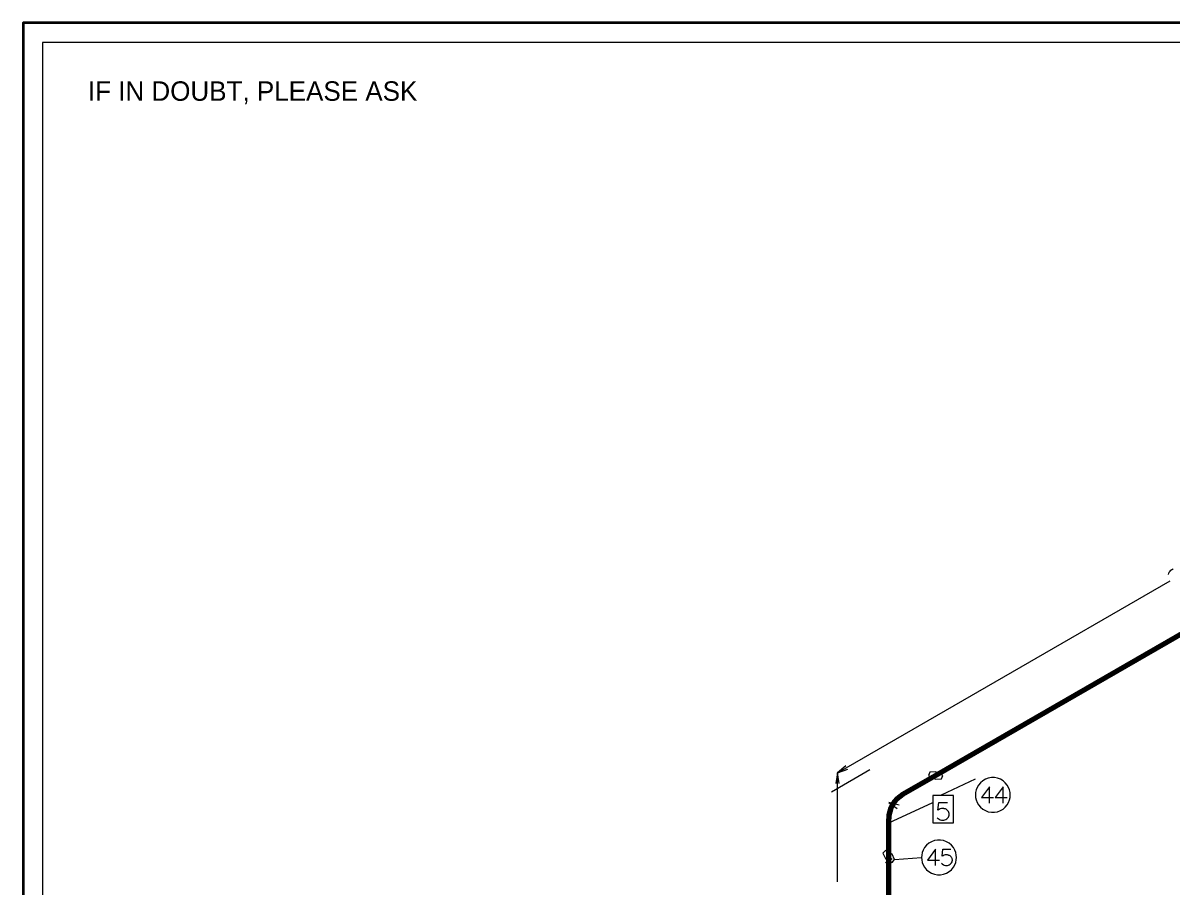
# Model space of a CAD drawing. Header units: millimetres. Extents: x 8 to 586, y 8 to 412.
# Drawn here: x 8 to 185.4, y 278.7 to 412 of the extents above; entities that cross this region are included whole.
import ezdxf

# ---------------------------------------------------------------- set-up
doc = ezdxf.new("R2010")
doc.units = ezdxf.units.MM
for name, color, linetype in [('BORDER', 7, 'Continuous'), ('SOURCE_PIPE', 7, 'Continuous'), ('SOURCE_TRACE', 8, 'Continuous'), ('TITLE', 7, 'Continuous')]:
    doc.layers.add(name, color=color, linetype=linetype)

msp = doc.modelspace()

# ---------------------------------------------------------------- linework, layer by layer
at = {"layer": 'BORDER', "lineweight": 35}
msp.add_lwpolyline([(8, 8), (586, 8), (586, 412), (8, 412)], close=True, dxfattribs=at)
at = {"layer": 'BORDER', "lineweight": 18}
msp.add_lwpolyline([(11, 11), (583, 11), (583, 409), (11, 409)], close=True, dxfattribs=at)
at = {"layer": 'SOURCE_PIPE', "lineweight": 70}
for p, q in [((148.77, 295.91), (245.13, 351.55)), ((143.69, 293.01), (148.77, 295.91)), ((141.55, 283.43), (141.55, 289.25)), ((141.55, 252.08), (141.55, 283.43))]:
    msp.add_line(p, q, dxfattribs=at)
msp.add_lwpolyline([(143.69, 293.01), (143.23, 292.69), (142.8, 292.32), (142.42, 291.9), (142.12, 291.41), (141.87, 290.92), (141.68, 290.36), (141.57, 289.81), (141.55, 289.25)], dxfattribs=at)
at = {"layer": 'SOURCE_TRACE', "lineweight": 13}
for p, q in [((133.64, 296.33), (184.94, 325.93)), ((132.73, 293.41), (138.62, 296.82)), ((132.73, 293.41), (138.62, 296.82)), ((133.64, 279.53), (133.64, 296.33)), ((147.69, 295.33), (148.77, 295.91)), ((149.69, 292.92), (154.91, 295.42)), ((141.55, 288.59), (148.35, 291.75)), ((141.04, 282.51), (142.04, 283.09)), ((142.44, 282.94), (146.6, 283.26))]:
    msp.add_line(p, q, dxfattribs=at)
for points in [[(184.68, 326.91), (184.72, 327.11), (184.81, 327.28), (184.94, 327.45), (185.06, 327.58), (185.21, 327.68), (185.28, 327.73), (185.34, 327.75), (185.42, 327.77)], [(133.9, 294.67), (133.64, 296.33), (133.39, 294.67)], [(134.9, 297.4), (133.64, 296.33), (135.22, 296.91)], [(148.77, 295.33), (149.69, 295.42), (149.86, 295.91), (148.77, 296.5), (147.86, 296.4), (147.69, 295.91), (148.77, 295.33)], [(160.29, 292.92), (160.27, 293.28), (160.18, 293.69), (160.03, 294.07), (159.82, 294.44), (159.52, 294.8), (159.18, 295.1), (158.76, 295.33), (158.31, 295.5), (157.84, 295.59), (157.38, 295.59), (156.89, 295.5), (156.44, 295.33), (156.04, 295.1), (155.68, 294.8), (155.4, 294.44), (155.17, 294.07), (155.04, 293.69), (154.93, 293.28), (154.91, 292.92), (154.93, 292.54), (155.04, 292.15), (155.17, 291.77), (155.4, 291.39), (155.68, 291.04), (156.04, 290.72), (156.44, 290.49), (156.89, 290.32), (157.38, 290.23), (157.84, 290.23), (158.31, 290.32), (158.76, 290.49), (159.18, 290.72), (159.52, 291.04), (159.82, 291.39), (160.03, 291.77), (160.18, 292.15), (160.27, 292.54), (160.29, 292.92)], [(157.06, 291.66), (157.06, 294.16), (155.87, 292.5), (157.68, 292.5)], [(159.18, 291.66), (159.18, 294.16), (157.97, 292.5), (159.8, 292.5)], [(143.12, 291.34), (141.55, 291.75), (142.86, 290.83)], [(149.13, 290.58), (149.26, 291.75), (150.6, 291.75)], [(149.01, 289.4), (149.15, 289.28), (149.32, 289.15), (149.49, 289.08), (149.69, 289.02), (149.86, 289), (150.03, 289.02), (150.2, 289.06), (150.34, 289.13), (150.49, 289.21), (150.62, 289.34), (150.73, 289.47), (150.81, 289.62), (150.85, 289.77), (150.85, 289.91), (150.85, 290), (150.85, 290.09), (150.83, 290.15), (150.81, 290.23), (150.77, 290.3), (150.73, 290.38), (150.66, 290.47), (150.6, 290.53), (150.54, 290.58), (150.47, 290.64), (150.39, 290.7), (150.3, 290.75), (150.22, 290.77), (150.11, 290.79), (150.03, 290.81), (149.94, 290.83), (149.86, 290.83), (149.66, 290.81), (149.47, 290.77), (149.3, 290.68), (149.13, 290.58)], [(151.98, 283.26), (151.94, 283.64), (151.87, 284.03), (151.73, 284.41), (151.51, 284.8), (151.22, 285.14), (150.85, 285.46), (150.45, 285.69), (150, 285.86), (149.54, 285.95), (149.05, 285.95), (148.58, 285.86), (148.11, 285.69), (147.73, 285.46), (147.37, 285.14), (147.07, 284.8), (146.86, 284.41), (146.71, 284.03), (146.63, 283.64), (146.6, 283.26), (146.63, 282.9), (146.71, 282.49), (146.86, 282.11), (147.07, 281.75), (147.37, 281.38), (147.73, 281.09), (148.11, 280.85), (148.58, 280.68), (149.05, 280.6), (149.54, 280.6), (150, 280.68), (150.45, 280.85), (150.85, 281.09), (151.22, 281.38), (151.51, 281.75), (151.73, 282.11), (151.87, 282.49), (151.94, 282.9), (151.98, 283.26)], [(142.04, 282.51), (142.44, 282.94), (142.04, 283.77), (141.04, 284.35), (140.61, 283.92), (141.04, 283.09), (142.04, 282.51)], [(148.75, 282.02), (148.75, 284.52), (147.54, 282.86), (149.37, 282.86)], [(149.79, 283.45), (149.9, 284.52), (151.11, 284.52)], [(149.66, 282.39), (149.79, 282.26), (149.96, 282.15), (150.11, 282.09), (150.28, 282.05), (150.45, 282.02), (150.6, 282.05), (150.75, 282.07), (150.88, 282.13), (151.02, 282.22), (151.13, 282.32), (151.24, 282.45), (151.3, 282.58), (151.34, 282.71), (151.36, 282.86), (151.36, 282.92), (151.34, 282.98), (151.32, 283.07), (151.3, 283.13), (151.28, 283.22), (151.24, 283.28), (151.17, 283.35), (151.13, 283.41), (151.07, 283.45), (151, 283.52), (150.92, 283.56), (150.83, 283.58), (150.77, 283.62), (150.68, 283.64), (150.6, 283.67), (150.54, 283.69), (150.45, 283.69), (150.26, 283.67), (150.09, 283.62), (149.94, 283.54), (149.79, 283.45)]]:
    msp.add_lwpolyline(points, dxfattribs=at)
for points in [[(148.77, 295.33), (149.69, 295.42), (149.86, 295.91), (148.77, 296.5), (147.86, 296.4), (147.69, 295.91), (148.77, 295.33)], [(148.35, 288.59), (151.51, 288.59), (151.51, 292.84), (148.35, 292.84)], [(142.04, 282.51), (142.44, 282.94), (142.04, 283.77), (141.04, 284.35), (140.61, 283.92), (141.04, 283.09), (142.04, 282.51)]]:
    msp.add_lwpolyline(points, close=True, dxfattribs=at)

# ---------------------------------------------------------------- texts
at = {"layer": 'TITLE'}
msp.add_text('IF IN DOUBT, PLEASE ASK', height=3, dxfattribs=at).set_placement((18, 400))

doc.saveas('drawing.dxf')
